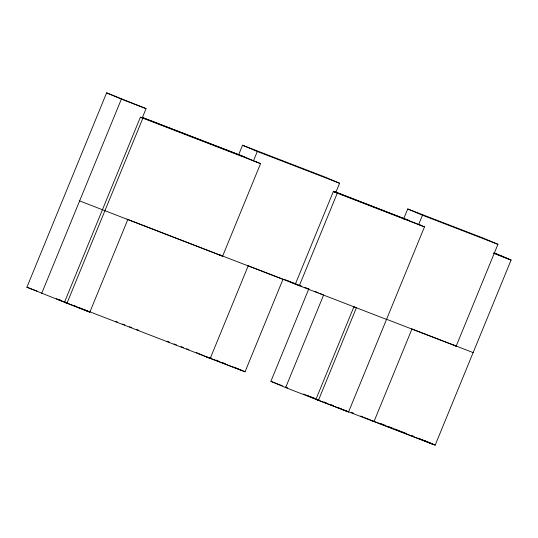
<?xml version="1.0" encoding="UTF-8"?>
<svg xmlns="http://www.w3.org/2000/svg" width="538" height="538" viewBox="0 0 538 538"><rect width="100%" height="100%" fill="white"/><g stroke="black" fill="none" stroke-linecap="round" stroke-linejoin="round"><path stroke-width="0.81" d="M66.335 303.002L26.9 287.225L106.618 92.852L146.06 108.636L142.267 117.889L140.405 117.17L64.473 302.282L89.833 312.161L127.795 219.605M41.655 293.479L121.373 99.113L146.06 108.636M66.934 303.324L142.859 118.212L140.405 117.17M238.724 154.567L242.551 145.24L324.844 176.989L339.599 183.243L335.806 192.496L333.331 191.548L295.369 284.104M142.489 117.506L242.685 156.161L253.506 160.748L257.305 151.494L339.599 183.243M79.617 200.923L222.604 256.175L260.56 163.619L255.51 161.521M248.179 265.893L210.217 358.449L196.236 352.525M78.286 307.332L245.046 371.792L283.008 279.235L248.045 265.752M419.432 224.763L424.482 226.861L348.557 411.974L285.638 387.602L270.883 381.348L308.839 288.792M285.638 387.602L323.6 295.046L319.733 293.412M315.967 399.304L353.923 306.747L356.385 307.79L318.422 400.346M403.581 219.067L407.723 208.966L483.171 238.072L497.926 244.326L456.17 346.136L386.506 319.263M335.147 191.831L418.685 224.474L422.485 215.22L497.926 244.326M411.926 329.068L373.964 421.624L371.502 420.581M344.623 410.306L435.175 445.148L511.1 260.036L494.059 252.9M494.415 253.089L508.504 258.98M142.402 117.533L244.165 156.787M335.06 191.858L409.337 220.513M493.225 253.136L511.1 260.036M253.506 160.748L256.626 161.951M418.685 224.474L420.548 225.193M260.56 163.619L141.521 117.6M336.909 193.021L424.482 226.861M287.023 280.466L290.937 281.979M292.416 282.605L296.418 284.098M297.897 284.723L301.811 286.229M304.945 287.44L308.866 288.953M411.792 328.926L473.137 352.592M126.995 219.141L220.008 255.12M297.844 285.053L218.663 254.508L222.604 256.175M298.946 285.577L386.526 319.417M209.148 357.38L211.495 358.288M380.628 423.54L382.969 424.442M387.656 426.251L389.996 427.152M394.677 428.961L397.017 429.862M400.137 431.066L402.478 431.967M26.9 287.225L36.927 291.092M115.408 321.314L117.755 322.215M122.449 324.031L124.796 324.932M129.483 326.741L131.83 327.649M136.517 329.458L138.865 330.359M167.015 341.22L169.356 342.128M174.05 343.937L176.397 344.838M181.084 346.654L183.431 347.555M186.558 348.765L188.905 349.666M209.114 357.427L211.421 358.315M216.034 360.097L218.341 360.985M222.954 362.767L225.261 363.654M270.883 381.348L282.376 385.786M285.443 386.97L287.743 387.851M351.166 412.269L353.486 413.157M383.264 424.61L385.611 425.518M390.299 427.327L392.646 428.228M397.333 430.037L399.68 430.945M402.807 432.149L406.715 433.655M411.402 435.464L413.742 436.372M418.436 438.181L420.777 439.082M61.709 300.749L57.875 299.269L61.655 300.782M306.31 395.107L308.637 396.008M311.744 397.205L314.071 398.107M64.721 301.966L67.021 302.854M310.117 396.634L313.997 398.133M317.104 399.33L319.431 400.232M324.091 402.027L326.425 402.928M331.085 404.724L333.412 405.625M206.283 356.781L242.45 370.736M87.243 311.105L56.288 298.738M317.084 399.734L317.83 400.023L307.783 395.766M318.066 400.151L345.961 410.918M407.723 208.966L422.485 215.22M242.551 145.24L257.305 151.494M106.618 92.852L121.373 99.113M333.331 191.548L337.265 193.216L299.303 285.772L288.496 281.092M453.716 345.093L456.17 346.136M315.1 291.448L318.187 292.753M284.4 279.356L286.364 280.19M424.845 440.77L435.175 445.148M422.256 439.707L432.586 444.092L364.616 417.663M360.756 416.022L363.076 417.004M337.723 407.454L348.557 411.974M303.688 394.031L305.53 394.811M233.976 367.104L245.046 371.792M74.688 305.813L76.847 306.727M84.782 310.063L89.833 312.161"/></g></svg>
